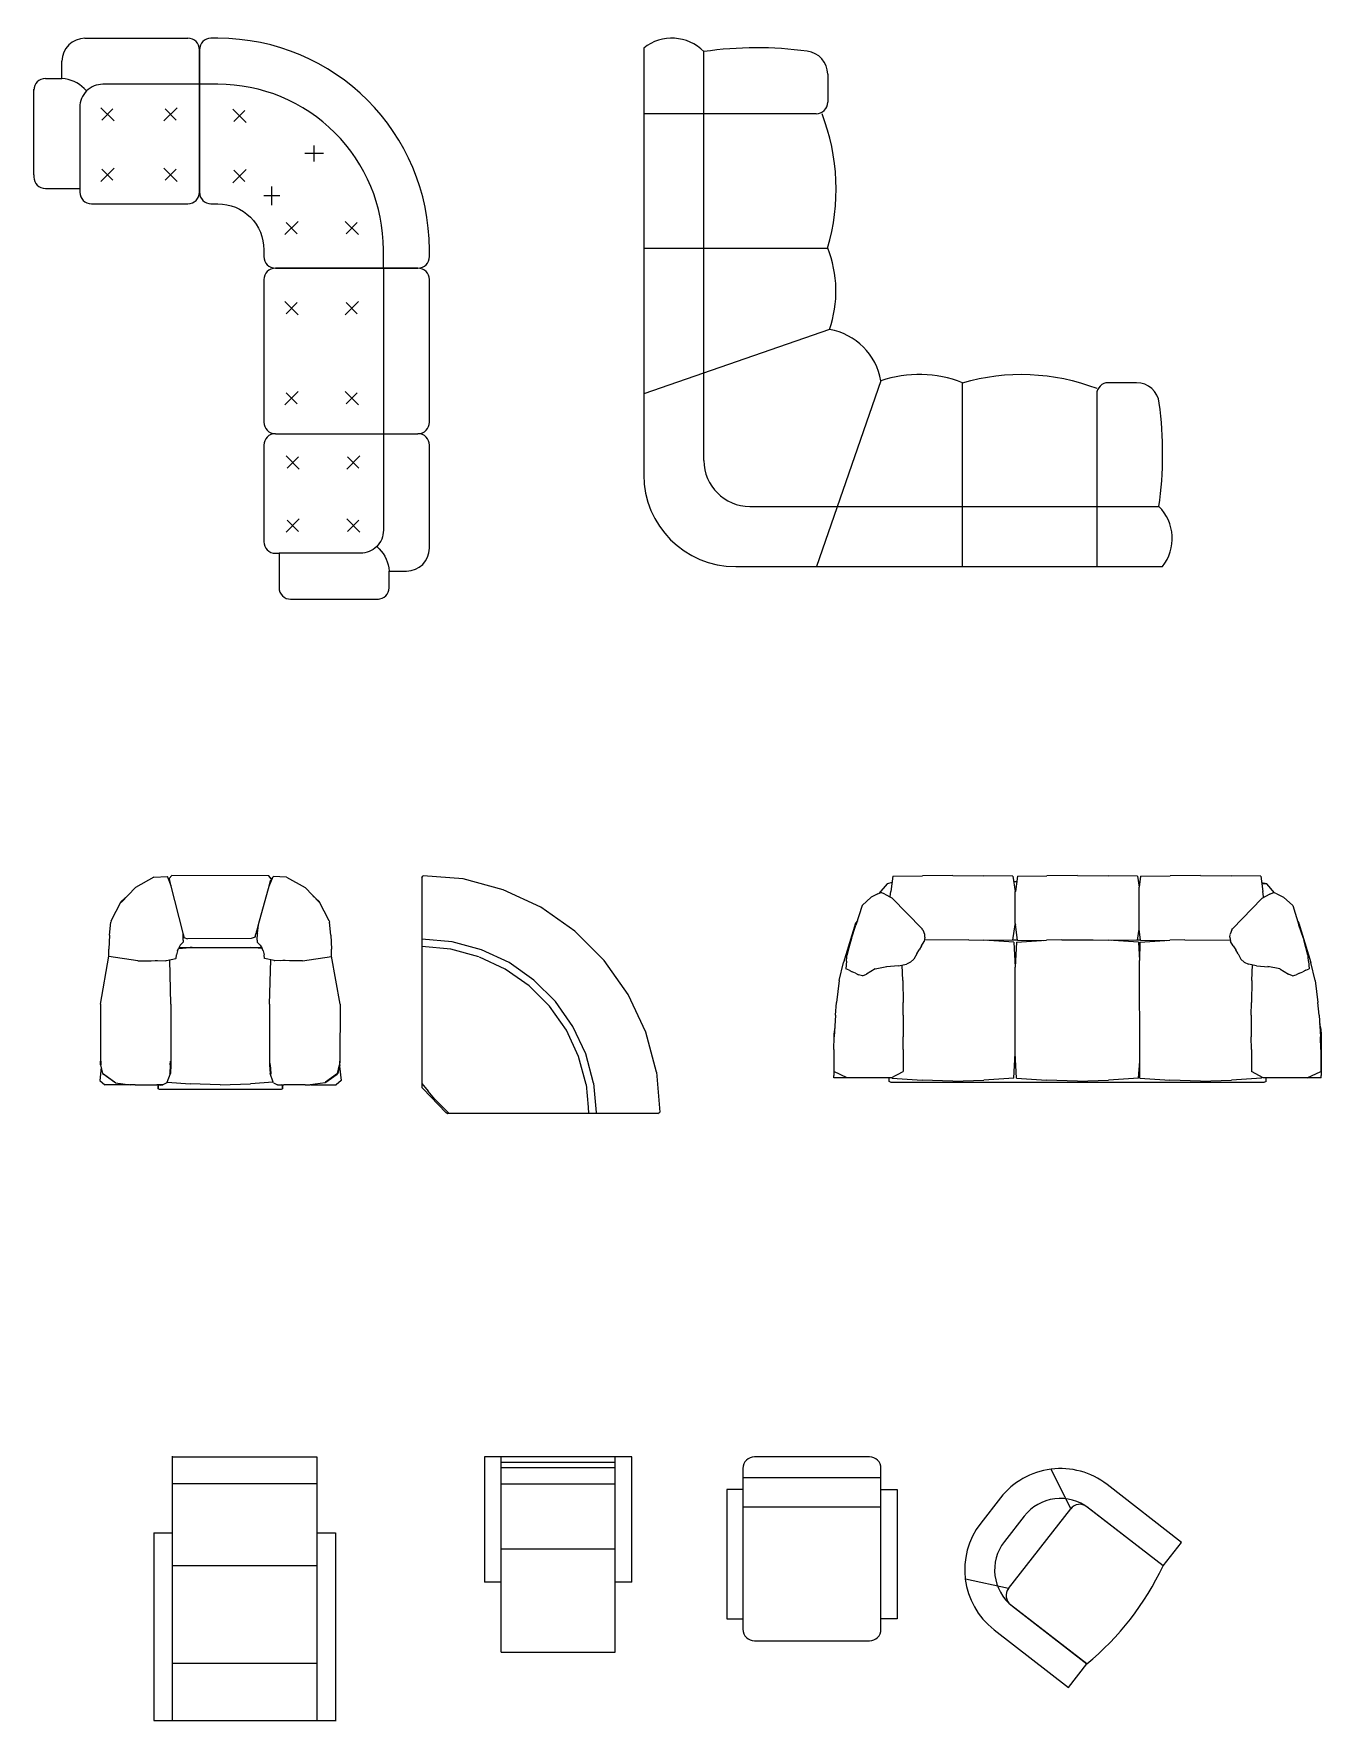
# Model space of a CAD drawing. Header units: millimetres. Extents: x 3103 to 179340, y -10977 to 70536.
# Drawn here: x 161923 to 167521, y 12579 to 19919 of the extents above; entities that cross this region are included whole.
import ezdxf

# ---------------------------------------------------------------- set-up
doc = ezdxf.new("R2010")
doc.units = ezdxf.units.MM
doc.header["$LTSCALE"] = 0.5
doc.layers.add('AS-02', color=11, linetype='Continuous')
doc.layers.add('MEBEL', color=1, linetype='Continuous')
doc.layers.add('Name mebele', color=252, linetype='Continuous', lineweight=0)
doc.layers.add('Интерьер - Мебель_Ном_пера__4', color=7, linetype='Continuous', lineweight=20, true_color=0x029e21)

# ---------------------------------------------------------------- blocks, each defined once
blk = doc.blocks.new('ZO_1')
at = {"layer": 'AS-02', "color": 11}
for p, q in [((-370.7, -142.2), (-370.7, -704.4)), ((-300, -142.2), (-370.7, -142.2)), ((-300, -90.1), (300, -90.1)), ((300, -142.2), (370.7, -142.2)), ((370.7, -142.2), (370.7, -704.4)), ((-300, -217.6), (300, -217.6)), ((-370.7, -704.4), (-300, -704.4)), ((370.7, -704.4), (300, -704.4))]:
    blk.add_line(p, q, dxfattribs=at)
blk.add_lwpolyline([(-300, -50), (-300, -750, 0.414214), (-250, -800), (250, -800, 0.414214), (300, -750), (300, -50, 0.414214), (250, 0), (-250, 0, 0.414214)], format="xyb", close=True, dxfattribs=at)
blk = doc.blocks.new('Butaca кресло')
at = {"layer": 'MEBEL'}
for p, q in [((-315, 1150), (-315, 0)), ((-315, 1147), (315, 1147)), ((315, 1147), (315, -3)), ((-315, 1031.7), (315, 1031.7)), ((-395, 816), (-395, 0)), ((-395, 816), (-315, 816)), ((315, 816), (395, 816)), ((395, 816), (395, -3)), ((-315, 673.8), (315, 673.8)), ((-315, 249.1), (315, 249.1)), ((-395, 0), (395, 0))]:
    blk.add_line(p, q, dxfattribs=at)
blk = doc.blocks.new('кресло UTRECHT')
at = {"layer": 'Name mebele'}
for p, q in [((247.9, 850), (-247.9, 850)), ((-247.9, 850), (-247.9, 0)), ((247.9, 850), (247.9, 0)), ((-320, 545.5), (-320, 0)), ((-320, 545.5), (-247.9, 545.5)), ((247.9, 545.5), (320, 545.5)), ((320, 0), (320, 545.5)), ((247.9, 400.1), (-247.9, 400.1)), ((247.9, 116.9), (-247.9, 116.9)), ((-320, 0), (320, 0)), ((247.9, 46), (-247.9, 46)), ((247.9, 22.5), (-247.9, 22.5))]:
    blk.add_line(p, q, dxfattribs=at)
blk = doc.blocks.new('s-style2-3')
at = {"layer": 'Интерьер - Мебель_Ном_пера__4', "linetype": 'Continuous'}
for p, q in [((-828.4, 843.8), (-864.4, 801)), ((-806.6, 848.9), (-828.4, 843.8)), ((-814.7, 787.6), (-812.1, 809.5)), ((-802.7, 877.4), (-812.1, 809.5)), ((-802.7, 877.4), (-674.9, 878.9)), ((-541.7, 879.6), (-674.9, 878.9)), ((-541.7, 879.6), (-408.6, 878.9)), ((-280.8, 877.4), (-408.6, 878.9)), ((-280.8, 877.4), (-271.4, 809.5)), ((-264.5, 851.7), (-277.3, 851.8)), ((-270.9, 804.8), (-271.4, 809.5)), ((-270.9, 804.8), (-270.3, 809.5)), ((-260.9, 877.4), (-270.3, 809.5)), ((-260.9, 877.4), (-133.1, 878.9)), ((0, 879.6), (-133.1, 878.9)), ((0, 879.6), (133.1, 878.9)), ((260.9, 877.4), (133.1, 878.9)), ((260.9, 877.4), (267.6, 829)), ((270.6, 851), (264.6, 851)), ((274.3, 877.4), (267.6, 829)), ((267.6, 646.9), (267.6, 829)), ((274.3, 877.4), (402.1, 878.9)), ((535.2, 879.6), (402.1, 878.9)), ((535.2, 879.6), (668.4, 878.9)), ((796.2, 877.4), (668.4, 878.9)), ((796.2, 877.4), (805.6, 809.5)), ((823.4, 843.8), (800.2, 848.2)), ((823.4, 843.8), (801, 842.4)), ((808.2, 787.6), (805.6, 809.5)), ((855.8, 804.3), (823.4, 843.8)), ((-937, 749.6), (-963.5, 663.4)), ((-937, 749.6), (-897.1, 786)), ((-867.9, 799.4), (-897.1, 786)), ((-867.9, 799.4), (-853.4, 805.9)), ((-837.7, 799), (-853.4, 805.9)), ((-837.7, 799), (-807.8, 783.2)), ((-814.7, 786.8), (-814.7, 787.6)), ((-675.1, 647.8), (-807.8, 783.2)), ((-270.9, 671.1), (-270.9, 804.8)), ((674.1, 647.9), (800.8, 780)), ((836.6, 799), (800.8, 780)), ((808.4, 784), (808.2, 787.6)), ((836.6, 799), (852.4, 805.9)), ((866.9, 799.4), (852.4, 805.9)), ((866.9, 799.4), (896.1, 786)), ((936, 749.6), (896.1, 786)), ((936, 749.6), (962.5, 663.4)), ((-965.6, 672.4), (-1017.7, 500.8)), ((-983.1, 605.8), (-963.5, 663.4)), ((-957.5, 683), (-965.6, 672.4)), ((-280.8, 598.5), (-271.4, 666.5)), ((-270.9, 671.1), (-271.4, 666.5)), ((-270.9, 671.1), (-270.3, 666.5)), ((-260.9, 598.5), (-270.3, 666.5)), ((957.7, 678.9), (962.7, 672.4)), ((982.1, 605.8), (962.5, 663.4)), ((962.7, 672.4), (1014.9, 500.8)), ((-983.1, 605.8), (-1002.5, 541.9)), ((-1002.4, 533.5), (-985.1, 599.3)), ((-983.1, 605.8), (-985.1, 599.3)), ((-678.2, 574.1), (-666.5, 592.6)), ((-672.5, 642.8), (-675.1, 647.8)), ((-672.5, 642.8), (-665.1, 624.7)), ((-663.6, 611.2), (-666.5, 592.6)), ((-473.4, 600.4), (-665.6, 598.6)), ((-663.6, 611.2), (-664.7, 623.7)), ((-473.4, 600.4), (-407.3, 598.3)), ((-276.8, 589.3), (-407.3, 598.3)), ((-280.8, 598.5), (-392.5, 597.3)), ((-280.6, 600.2), (-261.2, 600.2)), ((-276.8, 589.3), (-270.9, 481.1)), ((-264.9, 589.3), (-270.9, 481.1)), ((-264.9, 589.3), (-134.4, 598.3)), ((-260.9, 598.5), (-149.3, 597.3)), ((-68.4, 600.4), (-134.4, 598.3)), ((-68.4, 600.4), (68.4, 600.4)), ((68.4, 600.4), (134.4, 598.3)), ((264.9, 589.3), (134.4, 598.3)), ((260.9, 598.5), (149.3, 597.3)), ((260.9, 598.5), (267.6, 646.9)), ((261.2, 600.2), (274.1, 600.2)), ((264.9, 589.3), (268.6, 510.6)), ((274.3, 598.5), (267.6, 646.9)), ((270.3, 589.3), (268.6, 510.6)), ((270.3, 589.3), (400.8, 598.3)), ((274.3, 598.5), (385.9, 597.3)), ((466.9, 600.4), (400.8, 598.3)), ((466.9, 600.4), (664.6, 598.4)), ((662.6, 611.2), (663.7, 623.7)), ((662.6, 611.2), (665.5, 592.6)), ((671.5, 642.8), (664.1, 624.6)), ((677.2, 574.1), (665.5, 592.6)), ((671.5, 642.8), (674.1, 647.9)), ((982.1, 605.8), (1001.5, 541.9)), ((982.1, 605.8), (984, 599.3)), ((1001.4, 533.5), (984, 599.3)), ((-1004.9, 506.5), (-1002.5, 541.9)), ((-1002.4, 533.5), (-1002.4, 533.5)), ((-725.9, 502.5), (-711.3, 516)), ((-699.5, 538.3), (-711.3, 516)), ((-699.5, 538.3), (-688.8, 556.8)), ((-678.2, 574.1), (-688.8, 556.8)), ((677.2, 574.1), (687.8, 556.8)), ((698.5, 538.3), (687.8, 556.8)), ((698.5, 538.3), (710.3, 516)), ((724.9, 502.5), (710.3, 516)), ((1001.4, 533.5), (1001.4, 533.5)), ((1003.9, 506.5), (1001.5, 541.9)), ((-1036.2, 422.4), (-1017.7, 500.8)), ((-1004.9, 506.5), (-1007.5, 473.9)), ((-993.9, 467.4), (-1007.5, 473.9)), ((-993.9, 467.4), (-980, 461.1)), ((-966.1, 454.6), (-980, 461.1)), ((-966.1, 454.6), (-952.2, 447.8)), ((-935, 443.4), (-952.2, 447.8)), ((-935, 443.4), (-918, 450.6)), ((-880.3, 474.2), (-918, 450.6)), ((-880.3, 474.2), (-828.8, 483.4)), ((-778.4, 487.2), (-831.2, 483)), ((-778.4, 487.2), (-744, 493.7)), ((-760.4, 422.4), (-763, 490.1)), ((-725.9, 502.5), (-744, 493.7)), ((-270.9, 106.9), (-270.9, 481.1)), ((270.9, 71.6), (268.6, 510.6)), ((724.9, 502.5), (742.9, 493.7)), ((777.4, 487.2), (742.9, 493.7)), ((757.6, 422.4), (760.2, 490.4)), ((777.4, 487.2), (830.2, 483)), ((879.3, 474.2), (827.8, 483.4)), ((879.3, 474.2), (917, 450.6)), ((934, 443.4), (917, 450.6)), ((934, 443.4), (951.2, 447.8)), ((965.1, 454.6), (951.2, 447.8)), ((965.1, 454.6), (979, 461.1)), ((992.9, 467.4), (979, 461.1)), ((992.9, 467.4), (1006.5, 473.9)), ((1003.9, 506.5), (1006.5, 473.9)), ((1033.4, 422.4), (1014.9, 500.8)), ((-1036.2, 422.4), (-1047.8, 327.9)), ((-760.4, 422.4), (-758.4, 327.9)), ((757.6, 422.4), (755.6, 327.9)), ((1033.4, 422.4), (1045, 327.9)), ((-1052.9, 272.3), (-1047.8, 327.9)), ((-758.1, 272.3), (-758.4, 327.9)), ((755.3, 272.3), (755.6, 327.9)), ((1050, 272.3), (1045, 327.9)), ((-1052.9, 272.3), (-1058.7, 177.8)), ((-758.1, 272.3), (-758.3, 177.8)), ((755.3, 272.3), (755.5, 177.8)), ((1050, 272.3), (1055.9, 177.8)), ((1052.4, 234.6), (1057.4, 210.1)), ((-1060.4, 122.3), (-1058.7, 177.8)), ((-1057.4, 210.1), (-1059.4, 190.1)), ((-1059.4, 190.1), (-1059.4, 155.3)), ((-1056.4, 214.8), (-1057.4, 210.1)), ((-758.4, 122.3), (-758.3, 177.8)), ((755.6, 122.3), (755.5, 177.8)), ((1057.6, 122.3), (1055.9, 177.8)), ((1057.4, 210.1), (1059.4, 190.1)), ((1059.4, 190.1), (1059.4, 10)), ((-1060.4, 122.3), (-1060.4, 27.8)), ((-758.4, 122.3), (-758.4, 27.8)), ((-276.8, -1.4), (-270.9, 106.9)), ((-264.9, -1.4), (-270.9, 106.9)), ((755.6, 122.3), (755.6, 27.8)), ((1057.6, 122.3), (1057.6, 27.8)), ((-1001.7, 0), (-1060.4, 27.8)), ((-1059.6, 0), (-1059.4, 10)), ((-1059.4, 27.3), (-1059.4, 10)), ((-810.1, 0), (-758.4, 27.8)), ((-806.7, -1.4), (-806.8, 1.7)), ((264.9, -1.4), (270.9, 71.6)), ((270.3, -1.4), (270.9, 71.6)), ((807.2, 0), (755.6, 27.8)), ((800.2, -1.4), (800.4, 3.7)), ((1059.6, 0), (807.2, 0)), ((998.9, 0), (1057.6, 27.8)), ((1059.6, 0), (1059.4, 10)), ((-1001.7, 0), (-1059.6, 0)), ((-810.1, 0), (-1001.7, 0)), ((-819.5, -16.5), (-819.5, 0)), ((-810.5, -20.4), (-819.5, -16.5)), ((810.5, -20.4), (-810.5, -20.4)), ((-806.7, -1.4), (-676.2, -10.3)), ((-541.7, -14.6), (-676.2, -10.3)), ((-541.7, -14.6), (-407.3, -10.3)), ((-276.8, -1.4), (-407.3, -10.3)), ((-264.9, -1.4), (-134.4, -10.3)), ((0, -14.6), (-134.4, -10.3)), ((0, -14.6), (134.4, -10.3)), ((264.9, -1.4), (134.4, -10.3)), ((270.3, -1.4), (400.8, -10.3)), ((535.2, -14.6), (400.8, -10.3)), ((535.2, -14.6), (669.7, -10.3)), ((800.2, -1.4), (669.7, -10.3)), ((819.5, -16.5), (810.5, -20.4)), ((819.5, -16.5), (819.5, 0))]:
    blk.add_line(p, q, dxfattribs=at)
blk = doc.blocks.new('s-style3-1')
at = {"layer": 'Интерьер - Мебель_Ном_пера__4', "linetype": 'Continuous'}
for p, q in [((-288.1, 903.4), (-369, 858.3)), ((-288.1, 903.4), (-229.8, 906.9)), ((-213.8, 866.2), (-229.8, 906.9)), ((-222.6, 892.4), (-228.1, 902.7)), ((-215.9, 874.8), (-222.6, 892.4)), ((-210.3, 910.4), (-221.5, 897.3)), ((-221.5, 897.3), (-221.3, 896.3)), ((-214.1, 867.5), (-221.3, 896.3)), ((-219.3, 888.3), (-220.6, 893.7)), ((-213, 863), (-219.3, 888.3)), ((210.8, 909.6), (-210.3, 910.4)), ((221.6, 896.2), (210.8, 909.6)), ((211.8, 860.5), (219.2, 887.3)), ((212.7, 864), (229.6, 906.9)), ((215.7, 874.9), (222.4, 892.4)), ((219.2, 887.3), (220.6, 892.6)), ((222.4, 892.4), (227.9, 902.7)), ((287.9, 903.4), (229.6, 906.9)), ((287.9, 903.4), (368.8, 858.3)), ((-431.4, 793.7), (-369, 858.3)), ((-430.5, 797.9), (-403.2, 822.9)), ((-161.6, 659.4), (-214.9, 870.8)), ((166.7, 697.8), (214.3, 869.9)), ((431.2, 793.7), (368.8, 858.3)), ((430.3, 797.9), (403, 822.9)), ((-474.6, 713), (-430.5, 797.9)), ((474.4, 713), (430.3, 797.9)), ((-481.8, 650.6), (-476, 708.1)), ((-474.6, 713), (-476, 708.1)), ((159.1, 670.2), (155.5, 657.2)), ((157.9, 666.1), (161.5, 678.9)), ((161.3, 669.7), (160.2, 659.5)), ((161.3, 669.7), (161.7, 671.3)), ((161.4, 659.4), (162.8, 671.2)), ((161.5, 678.9), (166.7, 697.8)), ((162.2, 672.9), (161.7, 671.3)), ((163.4, 685.5), (162.2, 672.9)), ((162.8, 671.2), (166.1, 695.3)), ((474.4, 713), (475.8, 708.1)), ((481.6, 650.6), (475.8, 708.1)), ((-481.8, 650.6), (-484.8, 590.3)), ((-483.8, 558.9), (-484.8, 590.3)), ((-186.5, 583), (-182, 593.9)), ((-173.6, 607.6), (-182, 593.9)), ((-182, 593.8), (-130.9, 597.3)), ((-179.7, 597.6), (-162, 597.6)), ((-173.6, 607.6), (-166.2, 616.5)), ((-160.5, 620.8), (-166.2, 616.5)), ((-162, 597.6), (-54, 597.6)), ((-161.6, 659.4), (-161.8, 660.4)), ((-161.4, 629.3), (-161.6, 659.4)), ((-161.6, 656.4), (-158, 642)), ((-161.4, 629.3), (-160.5, 620.8)), ((-157.8, 641.5), (-159.8, 649.4)), ((-158, 642), (-157.8, 641.5)), ((-157.8, 641.5), (-141.9, 635.5)), ((135.2, 636.6), (-141.9, 635.5)), ((-121.6, 597.6), (-130.9, 597.3)), ((-54, 597.6), (54, 597.6)), ((54, 597.6), (162, 597.6)), ((121.6, 597.6), (130.9, 597.3)), ((181.8, 593.8), (130.9, 597.3)), ((151.3, 642.1), (135.2, 636.6)), ((151.3, 642.1), (153.5, 650)), ((152.1, 644.9), (152, 644.5)), ((152.8, 647.4), (152.1, 644.9)), ((153.5, 650), (155.5, 657.2)), ((160.2, 659.5), (160.3, 659.4)), ((160.2, 659.5), (161.4, 657.1)), ((161.2, 629.3), (160.3, 620.8)), ((160.3, 620.8), (166.9, 615.4)), ((161.2, 629.3), (161.4, 659.4)), ((162, 597.6), (179.5, 597.6)), ((173.4, 607.6), (166.9, 615.4)), ((173.4, 607.6), (181.8, 593.9)), ((186.3, 583), (181.8, 593.9)), ((481.6, 650.6), (484.5, 590.3)), ((483.6, 558.9), (484.5, 590.3)), ((-521, 351.2), (-483.9, 560.3)), ((-358, 539.1), (-483.8, 558.9)), ((-358, 539.1), (-349.4, 539.1)), ((-349.4, 539.1), (-330.7, 539.4)), ((-330.7, 539.4), (-312.5, 539.8)), ((-312.5, 539.8), (-300.9, 540.2)), ((-300.9, 540.2), (-282.5, 540.4)), ((-282.5, 540.4), (-272.1, 540.4)), ((-272.1, 540.4), (-237, 540.1)), ((-261.7, 540.3), (-260.5, 540.1)), ((-237, 540.1), (-236.4, 540.1)), ((-236.4, 540.1), (-235.2, 540.3)), ((-235.2, 540.3), (-234.1, 540.5)), ((-234.1, 540.5), (-192.5, 550.1)), ((-214.3, 351.2), (-219.6, 543.8)), ((-192.3, 550.3), (-192.5, 550.1)), ((-192.3, 550.3), (-190.8, 565.2)), ((-186.5, 583), (-190.8, 565.2)), ((186.3, 583), (190.6, 565.2)), ((192.1, 550.3), (190.6, 565.2)), ((192.1, 550.3), (192.3, 550.1)), ((233.9, 540.5), (192.3, 550.1)), ((214.1, 351.2), (219.4, 543.8)), ((235, 540.3), (233.9, 540.5)), ((236.1, 540.1), (235, 540.3)), ((236.8, 540.1), (236.1, 540.1)), ((271.9, 540.4), (236.8, 540.1)), ((261.5, 540.3), (260.3, 540.1)), ((282.3, 540.4), (271.9, 540.4)), ((300.7, 540.2), (282.3, 540.4)), ((312.3, 539.8), (300.7, 540.2)), ((330.5, 539.4), (312.3, 539.8)), ((349.2, 539.1), (330.5, 539.4)), ((357.8, 539.1), (349.2, 539.1)), ((357.8, 539.1), (483.6, 558.9)), ((520.8, 351.2), (483.7, 559.9)), ((-521, 351.2), (-520.5, 103.3)), ((-214.3, 351.2), (-214.5, 87.7)), ((214.1, 351.2), (214.3, 87.7)), ((520.8, 351.2), (520.3, 103.3)), ((-517.6, 76), (-524.1, 19.3)), ((-520.1, 87.7), (-520.5, 103.3)), ((-520.1, 87.7), (-511.8, 50.2)), ((-519.7, 103.3), (-518.8, 87.7)), ((-510.5, 50.2), (-518.8, 87.7)), ((-217.5, 87.7), (-219.7, 50.2)), ((-217.5, 87.7), (-216.6, 103.3)), ((-214.5, 87.7), (-216.8, 50.2)), ((214.3, 87.7), (216.6, 50.2)), ((217.3, 87.7), (216.4, 103.3)), ((217.3, 87.7), (219.5, 50.2)), ((510.3, 50.2), (518.6, 87.7)), ((519.9, 87.7), (511.6, 50.2)), ((519.5, 103.3), (518.6, 87.7)), ((518.6, 81.6), (525.9, 19.3)), ((519.9, 87.7), (520.3, 103.3)), ((-524.1, 19.3), (-502.5, 0)), ((-511.8, 50.2), (-508.3, 47.2)), ((-507.5, 47.2), (-510.5, 50.2)), ((-510.5, 50.2), (-458.4, 11.5)), ((-459.6, 11.5), (-508.3, 47.2)), ((-455.9, 9.4), (-459.6, 11.5)), ((-458.4, 11.5), (-455.1, 9.4)), ((-455.9, 9.4), (-391.5, -0.4)), ((-232.4, 9.3), (-249.4, -0.4)), ((-232.4, 9.3), (-230.7, 11.6)), ((-230.8, 11.5), (-130.9, 4.7)), ((-230.7, 11.6), (-216.8, 50.2)), ((-219.7, 50.2), (-219.9, 47.2)), ((0, 0.4), (-130.9, 4.7)), ((0, 0.4), (130.9, 4.7)), ((230.6, 11.5), (130.9, 4.7)), ((230.5, 11.6), (216.6, 50.2)), ((219.5, 50.2), (219.7, 47.2)), ((232.2, 9.3), (230.5, 11.6)), ((232.2, 9.3), (249.2, -0.4)), ((455.7, 9.4), (391.3, -0.4)), ((393.9, 0), (394.2, 0)), ((394.2, 0), (421.4, 0)), ((421.4, 0), (448, 0)), ((448, 0), (472, 0)), ((458.2, 11.5), (454.9, 9.4)), ((455.7, 9.4), (459.4, 11.5)), ((510.3, 50.2), (458.2, 11.5)), ((459.4, 11.5), (508.1, 47.2)), ((472, 0), (491.4, 0)), ((491.4, 0), (504.2, 0)), ((525.9, 19.3), (504.2, 0)), ((507.3, 47.2), (510.3, 50.2)), ((511.6, 50.2), (508.1, 47.2)), ((510.3, 50.2), (510.3, 50.2)), ((-489.8, 0), (-502.5, 0)), ((-470.3, 0), (-489.8, 0)), ((-446.3, 0), (-470.3, 0)), ((-419.7, 0), (-446.3, 0)), ((-394.1, 0), (-419.7, 0)), ((-390.7, -0.4), (-391.5, -0.4)), ((-369.9, -0.4), (-390.7, -0.4)), ((-369.9, -0.4), (-350.4, -0.3)), ((-350.4, -0.3), (-324.7, -0.5)), ((-324.7, -0.5), (-312, -0.4)), ((-312, -0.4), (-299.4, -0.5)), ((-299.4, -0.5), (-287.8, -0.4)), ((-287.8, -0.4), (-276.4, -0.4)), ((-249.4, -0.4), (-276.4, -0.4)), ((-270.1, -0.4), (-270.1, -7.2)), ((-270.1, -7.2), (-270.1, -0.4)), ((-270.1, -7.2), (-270.1, -11.4)), ((-270.1, -12.2), (-270.1, -7.2)), ((-270.1, -11.4), (-270.1, -14.5)), ((-270.1, -15.3), (-270.1, -12.2)), ((-270.1, -14.5), (-270.1, -16.3)), ((-270.1, -16.6), (-270.1, -15.3)), ((-270.1, -16.3), (-270.1, -16.6)), ((-264.7, -19.6), (-270.1, -16.6)), ((-270.1, -16.6), (-270.1, -16.6)), ((-266.7, -0.4), (-260.1, -0.6)), ((264.7, -19.6), (-264.7, -19.6)), ((-260.1, -0.6), (-250.3, -0.5)), ((-250.1, -0.4), (-250.3, -0.5)), ((249.2, -0.4), (276.2, -0.4)), ((249.9, -0.4), (250.1, -0.5)), ((259.9, -0.6), (250.1, -0.5)), ((266.5, -0.4), (259.9, -0.6)), ((270.1, -16.6), (264.7, -19.6)), ((270.1, -0.4), (270.1, -7.2)), ((270.1, -7.2), (270.1, -0.4)), ((270.1, -7.2), (270.1, -11.4)), ((270.1, -12.2), (270.1, -7.2)), ((270.1, -11.4), (270.1, -14.5)), ((270.1, -15.3), (270.1, -12.2)), ((270.1, -14.5), (270.1, -16.3)), ((270.1, -16.6), (270.1, -15.3)), ((270.1, -16.3), (270.1, -16.6)), ((287.6, -0.4), (276.2, -0.4)), ((299.2, -0.5), (287.6, -0.4)), ((311.8, -0.4), (299.2, -0.5)), ((324.5, -0.5), (311.8, -0.4)), ((350.2, -0.3), (324.5, -0.5)), ((369.7, -0.4), (350.2, -0.3)), ((369.7, -0.4), (390.5, -0.4)), ((390.5, -0.4), (391.3, -0.4))]:
    blk.add_line(p, q, dxfattribs=at)
blk = doc.blocks.new('s-style3-c')
at = {"layer": 'Интерьер - Мебель_Ном_пера__4', "linetype": 'Continuous'}
for p, q in [((240, 897.1), (246.3, 904.8)), ((240, 897.1), (240, 891)), ((240, 897.1), (240, -16.9)), ((420.1, 890.4), (246.3, 904.8)), ((594.2, 843.7), (420.1, 890.4)), ((758.1, 767.3), (594.2, 843.7)), ((906.2, 663.6), (758.1, 767.3)), ((1033.6, 536.2), (906.2, 663.6)), ((371.9, 617), (240, 629)), ((366.2, 584.8), (240, 596.3)), ((499.3, 582.8), (371.9, 617)), ((487.4, 552.3), (366.2, 584.8)), ((602.9, 498.6), (490.8, 550.9)), ((619.3, 526.9), (499.3, 582.8)), ((727.7, 451), (619.3, 526.9)), ((1137.3, 388.1), (1033.6, 536.2)), ((706.7, 425.9), (602.9, 498.6)), ((821, 357.7), (727.7, 451)), ((795.9, 336.7), (706.7, 425.9)), ((1213.7, 224.2), (1137.3, 388.1)), ((868.6, 232.9), (795.9, 336.7)), ((896.9, 249.3), (821, 357.7)), ((922.1, 118.1), (868.6, 232.9)), ((952.8, 129.3), (896.9, 249.3)), ((1260.4, 50.1), (1213.7, 224.2)), ((954.8, -3.8), (922.1, 118.1)), ((987, 1.9), (952.8, 129.3)), ((240, 1.4), (268.2, -32.8)), ((987, 1.9), (998.6, -125.4)), ((1260.4, 50.1), (1274.8, -123.7)), ((244.4, -20.8), (240, -16.9)), ((345.9, -126.4), (244.4, -20.8)), ((297.5, -67.1), (268.2, -32.8)), ((297.5, -67.1), (325.9, -96.4)), ((954.8, -3.8), (963.8, -102.6)), ((359.6, -130), (325.9, -96.4)), ((350.7, -130), (345.9, -126.4)), ((350.7, -130), (350.7, -130)), ((350.7, -130), (351.9, -130)), ((1267.1, -130), (350.7, -130)), ((963.8, -102.6), (965.1, -130)), ((998.6, -125.4), (998.6, -130)), ((1267.1, -130), (1274.8, -123.7))]:
    blk.add_line(p, q, dxfattribs=at)
blk = doc.blocks.new('KRESLO_Tulip')
at = {"layer": 'AS-02'}
for p, q in [((70, 0), (-70, 0)), ((-220, -270), (-303.3, -96.7)), ((70, -130), (-70, -130)), ((220, -270), (303.3, -96.7)), ((-220, -270), (220, -270)), ((-400, -330), (-400, -740)), ((-270, -740), (-270, -320)), ((-270, -330), (-270, -740)), ((270, -740), (270, -320)), ((270, -740), (270, -330)), ((400, -740), (400, -330)), ((-400, -740), (-270, -740)), ((270, -740), (400, -740))]:
    blk.add_line(p, q, dxfattribs=at)
for centre, radius, start, end in [((70, -330), 330, 0, 90), ((-70, -330), 330, 90, 180), ((-70, -330), 200, 90, 180), ((70, -330), 200, 0, 90), ((-220, -320), 50, 90, 180), ((220, -320), 50, 0, 90), ((0, 462.2), 1232.1, 257.34172, 282.65828)]:
    blk.add_arc(centre, radius, start, end, dxfattribs=at)
blk = doc.blocks.new('m_59')
at = {"ltscale": 0.6}
for p, q in [((-277.7, 2298.3), (-2133.5, 2298.3)), ((-909.4, 1490.4), (-629.7, 2298.3)), ((-339.6, 2036.5), (-2118.2, 2036.5)), ((122.3, 42.5), (122.3, 1898.3)), ((-685.6, 1266.6), (122.3, 1546.4))]:
    blk.add_line(p, q, dxfattribs=at)
for p, q in [((-1847.8, 1548.3), (-1847.8, 2298.3)), ((-1263.5, 2298.3), (-1263.5, 1498.3)), ((-139.6, 1836.5), (-139.6, 57.9)), ((-2020.3, 1498.3), (-1897.8, 1498.3)), ((122.3, 912.5), (-677.7, 912.5)), ((-627.7, 328.2), (122.3, 328.2)), ((-677.7, 155.8), (-677.7, 278.2))]:
    blk.add_line(p, q)
for centre, radius, start, end in [((-1978.8, 2176), 197.2, 141.67312, 225.05085), ((-277.7, 1898.3), 400, 0, 90), ((-1075.9, 1969.8), 507.5, 248.29864, 289.1472), ((-638.1, 1538), 275.5, 189.93712, 260.06288), ((-206.2, 1100.1), 507.5, 160.8528, 201.70136), ((0, 197.2), 197.2, 224.94915, 308.32688)]:
    blk.add_arc(centre, radius, start, end, dxfattribs=at)
for centre, radius, start, end in [((-501.4, 1806.5), 1633, 171.90312, 187.71188), ((-339.6, 1836.5), 200, 0, 90), ((-2020.3, 1598.3), 100, 186.31094, 270), ((-1897.8, 1548.3), 50, 270, 0), ((-627.7, 278.2), 50, 90, 180), ((-577.7, 155.8), 100, 180, 263.68906), ((-369.6, 1674.6), 1633, 262.28812, 278.09688)]:
    blk.add_arc(centre, radius, start, end)
at = {"extrusion": (0, 0, -1)}
blk.add_ellipse((-1519.7, 2375), major_axis=(645.8, -645.8), ratio=1, start_param=0.501101, end_param=1.152846, dxfattribs=at)
blk.add_ellipse((199, 656.3), major_axis=(-645.8, 645.8), ratio=1, start_param=0.501101, end_param=1.152846)
blk = doc.blocks.new('m_555')
for p, q in [((30, 920), (0, 920)), ((750, 920), (130, 920)), ((1297.7, 920), (850, 920)), ((80, 870), (80, 250)), ((80, 250), (80, 870)), ((800, 250), (800, 870)), ((800, 250), (800, 870)), ((1397.7, 744.6), (1397.7, 820)), ((1470, 744.9), (1397.7, 744.9)), ((80, 720), (800, 720)), ((-123.4, 554.1), (-65.7, 611.7)), ((-69.3, 557.7), (-118, 606.3)), ((283.4, 554.1), (225.7, 611.7)), ((229.3, 557.7), (278, 606.3)), ((616.4, 554.1), (674, 611.7)), ((670.4, 557.7), (621.8, 606.3)), ((954.7, 560.4), (897, 618)), ((900.7, 564), (949.3, 612.6)), ((1171, 560.4), (1228.7, 618)), ((1225.1, 564), (1176.4, 612.6)), ((-420, 378.4), (-420, 459.9)), ((-384.3, 419.2), (-453.1, 419.2)), ((-123.4, 349.3), (-65.7, 291.6)), ((-69.3, 345.6), (-118, 297)), ((283.4, 349.3), (225.7, 291.6)), ((229.3, 345.6), (278, 297)), ((616.4, 349.3), (674, 291.6)), ((670.4, 345.6), (621.8, 297)), ((954.7, 354.2), (897, 296.6)), ((900.7, 350.6), (949.3, 302)), ((1171, 354.2), (1228.7, 296.6)), ((1225.1, 350.6), (1176.4, 302)), ((-275.1, 233.6), (-193.6, 233.6)), ((-234.4, 269.2), (-234.4, 200.5)), ((-554.1, 123.4), (-611.7, 65.7)), ((-557.7, 69.3), (-606.3, 118)), ((-349.3, 123.4), (-291.6, 65.7)), ((-345.6, 69.3), (-297, 118)), ((-920, 0), (-920, -30)), ((-920, -577.7), (-920, -130)), ((-870, -80), (-250, -80)), ((-250, -80), (-870, -80)), ((-250, -80), (-870, -80)), ((-250, -80), (-870, -80)), ((-560.4, -234.7), (-618, -177)), ((-564, -180.7), (-612.6, -229.3)), ((-354.2, -234.7), (-296.6, -177)), ((-350.6, -180.7), (-302, -229.3)), ((-560.4, -451), (-618, -508.7)), ((-564, -505.1), (-612.6, -456.4)), ((-354.2, -451), (-296.6, -508.7)), ((-350.6, -505.1), (-302, -456.4)), ((-744.6, -677.7), (-820, -677.7)), ((-744.9, -750), (-744.9, -677.7)), ((-325.8, -800.4), (-698.3, -799.9))]:
    blk.add_line(p, q)
for points in [[(1290.7, 690.7), (1300.9, 700.9, -0.182824), (1397.7, 744.6, -0.182824)], [(80, 720), (0, 720, 0.414214), (-720, 0), (-720, -80)], [(800, 720), (1220, 720, -0.414214), (1320, 620), (1320, 266.4)], [(1470, 266.4, 0.414214), (1520, 316.4, 0.023456), (1520.4, 325.8), (1519.9, 698.3)], [(-250, -80, 0.414214), (-200, -30), (-200, 0, -0.414214), (0, 200), (30, 200, 0.414214), (80, 250, 0.414214), (130, 200), (750, 200, 0.414214), (800, 250, 0.414214), (850, 200), (1270, 200, 0.414214), (1320, 250), (1320, 266.4), (1470, 266.4)], [(-720, -80), (-720, -500, 0.414214), (-620, -600), (-266.4, -600)], [(-266.4, -750), (-266.4, -600), (-250, -600, 0.414214), (-200, -550), (-200, -130, 0.414214), (-250, -80)], [(-690.7, -570.7), (-700.9, -580.9, 0.182824), (-744.6, -677.7, 0.182824)]]:
    blk.add_lwpolyline(points, format="xyb")
for centre, radius, start, end in [((0, 0), 920, 90, 180), ((30, 870), 50, 0, 90), ((130, 870), 50, 90, 180), ((750, 870), 50, 0, 90), ((850, 870), 50, 90, 180), ((1297.7, 820), 100, 0, 90), ((1470, 694.9), 50, 0, 90), ((-870, -30), 50, 180, 270), ((-870, -130), 50, 90, 180), ((-820, -577.7), 100, 180, 270), ((-694.9, -750), 50, 180, 270), ((-325.8, -700.4), 100, 270, 275.3748), ((-316.4, -750), 50, 270, 0)]:
    blk.add_arc(centre, radius, start, end)

msp = doc.modelspace()

# ---------------------------------------------------------------- block references
at = {"layer": 'MEBEL'}
for name, p, rotation in [('m_555', (162723.3, 18979.1), 270), ('m_59', (164697.4, 19899.1), 180), ('KRESLO_Tulip', (166083.7, 13495.2), 52.11837116131868), ('кресло UTRECHT', (164203, 13728.6), 180)]:
    msp.add_blockref(name, p, dxfattribs=dict(at, rotation=rotation))
at = {"layer": 'MEBEL', "linetype": 'Continuous'}
for name, p in [('s-style3-1', (162733.7, 15346.6)), ('s-style3-c', (163370.1, 15351.8)), ('s-style2-3', (166461.8, 15377.7))]:
    msp.add_blockref(name, p, dxfattribs=at)
at = {"layer": 'MEBEL'}
for name, p in [('Butaca кресло', (162839.4, 12581.6)), ('ZO_1', (165306.9, 13728.6))]:
    msp.add_blockref(name, p, dxfattribs=at)

doc.saveas('drawing.dxf')
